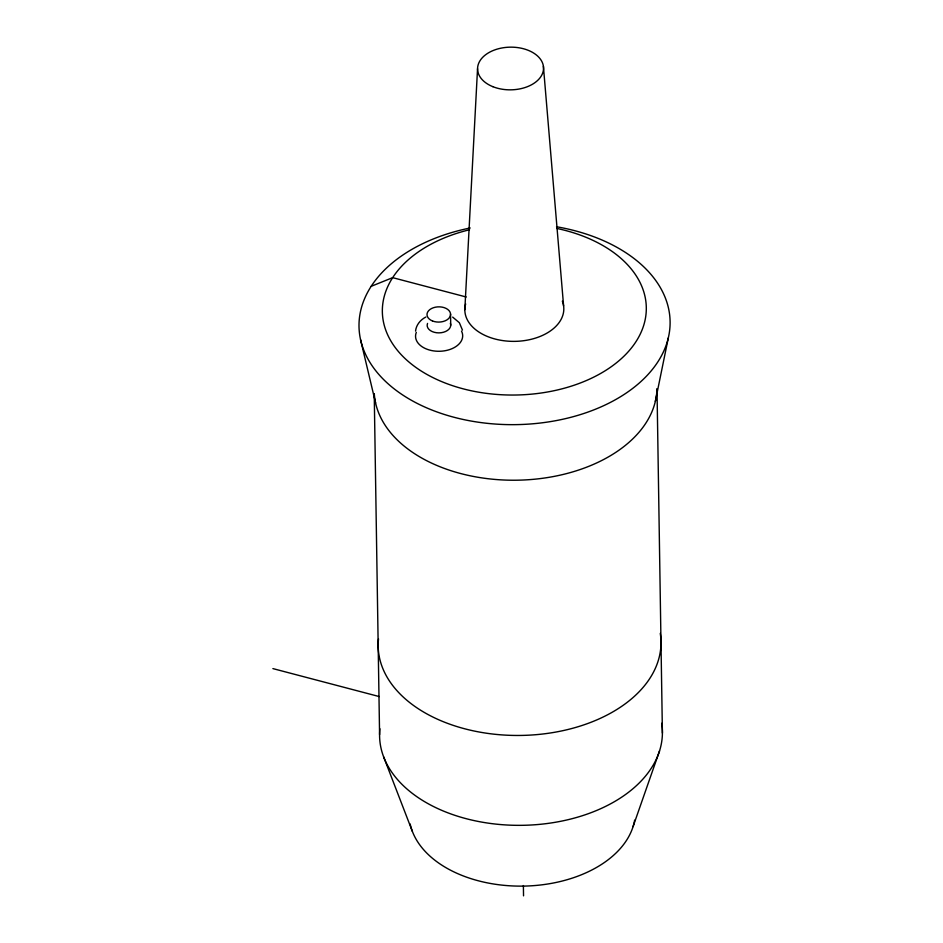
<?xml version="1.0" encoding="UTF-8"?>
<svg xmlns="http://www.w3.org/2000/svg" width="943" height="943" viewBox="0 0 943 943"><rect width="100%" height="100%" fill="white"/><g stroke="black" fill="none" stroke-linecap="round" stroke-linejoin="round"><path stroke-width="1.41" d="M464.828 309.634L477.547 68.674M415.557 331.123C416.111 324.981 420.484 319.748 425.871 317.025M655.338 401.388L668.292 337.948M633.071 826.598L659.534 750.923M371.177 286.318L392.665 277.655L466.231 296.998M272.892 668.599L379.216 696.559M452.675 317.096L459.359 322.73L462.471 330.121M383.624 756.84L412.339 831.325M360.556 339.657L375.573 402.944M543.392 66.222L563.608 305.945M657.012 389.424L662.41 733.065M523.377 885.548L523.542 895.85M450.554 314.031L450.73 325.264M374.23 393.926L379.581 734.632M562.346 301.171A49.496 32.015 -0.9 0 1 515.821 341.342A49.496 32.015 -0.9 0 1 465.665 303.941M461.516 331.099A23.575 15.241 -0.9 0 1 439.827 351.267A23.575 15.241 -0.9 0 1 416.311 332.396M450.377 323.308A11.787 7.627 -0.9 0 1 438.884 332.879A11.787 7.627 -0.9 0 1 427.544 323.425M556.7 228.406A131.996 85.377 -0.9 0 1 621.284 358.705A131.996 85.377 -0.9 0 1 408.897 361.982A131.996 85.377 -0.9 0 1 469.52 229.75M556.535 226.756A155.571 100.618 -0.9 0 1 642.1 380.465A155.571 100.618 -0.9 0 1 388.422 384.072A155.571 100.618 -0.9 0 1 470.227 227.982M656.976 388.61A141.426 91.471 -0.9 0 1 517.813 480.187A141.426 91.471 -0.9 0 1 374.3 394.091M660.265 633.413A141.426 91.471 -0.9 0 1 521.821 735.422A141.426 91.471 -0.9 0 1 378.508 638.882M634.651 820.139A113.136 73.177 -0.9 0 1 523.624 886.102A113.136 73.177 -0.9 0 1 410.17 823.97M661.68 723.293A141.426 91.471 -0.9 0 1 523.235 825.302A141.426 91.471 -0.9 0 1 379.923 728.762M492.883 86.685A32.993 21.347 -0.9 0 0 543.51 69.075A32.993 21.347 -0.9 0 0 495.24 49.731A32.993 21.347 -0.9 0 0 492.883 86.685M432.472 320.962A11.787 7.627 -0.9 0 0 450.554 314.679A11.787 7.627 -0.9 0 0 433.309 307.76A11.787 7.627 -0.9 0 0 432.472 320.962"/></g></svg>
